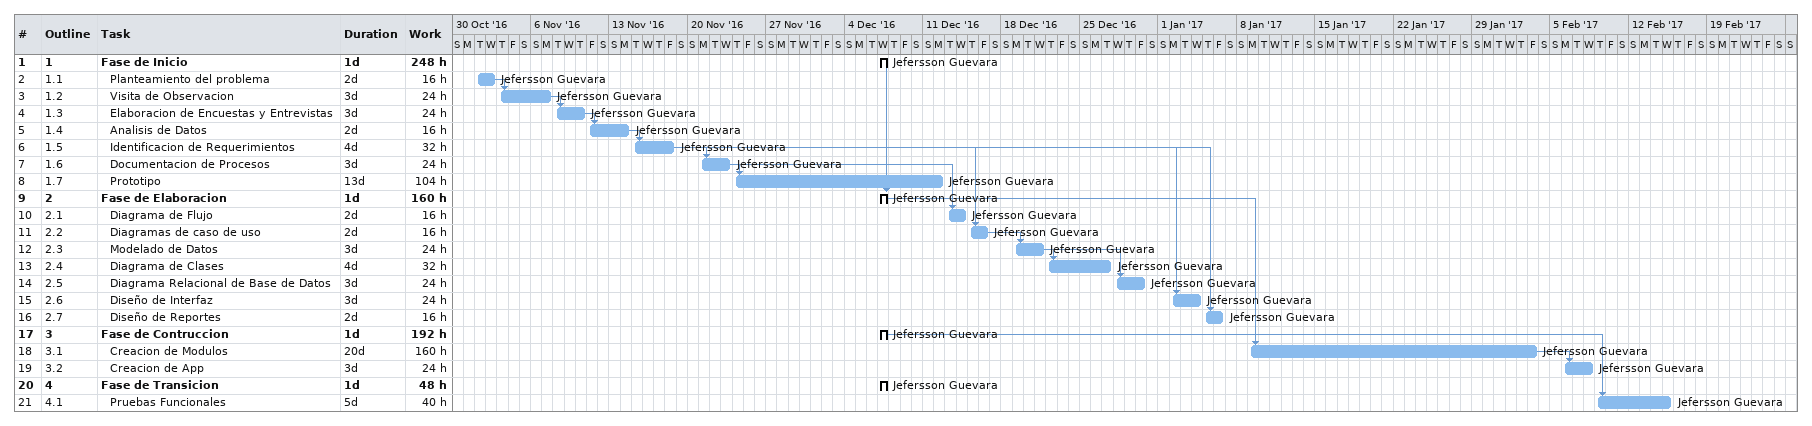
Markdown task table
| ID | WBS | Task | Duration | Start | Finish | Predecessors | Resources | Work (h) |
|---|---|---|---|---|---|---|---|---|
| 1 | 1 | **Fase de Inicio** | 1d | 2016-12-07 | 2016-12-07 |  | Jefersson Guevara | 248 |
| 2 | 1.1 | Planteamiento del problema | 2d | 2016-11-01 | 2016-11-02 |  | Jefersson Guevara | 16 |
| 3 | 1.2 | Visita de Observacion | 3d | 2016-11-03 | 2016-11-07 | 2 | Jefersson Guevara | 24 |
| 4 | 1.3 | Elaboracion de Encuestas y Entrevistas | 3d | 2016-11-08 | 2016-11-10 | 3 | Jefersson Guevara | 24 |
| 5 | 1.4 | Analisis de Datos | 2d | 2016-11-11 | 2016-11-14 | 4 | Jefersson Guevara | 16 |
| 6 | 1.5 | Identificacion de Requerimientos | 4d | 2016-11-15 | 2016-11-18 | 5 | Jefersson Guevara | 32 |
| 7 | 1.6 | Documentacion de Procesos | 3d | 2016-11-21 | 2016-11-23 | 6 | Jefersson Guevara | 24 |
| 8 | 1.7 | Prototipo | 13d | 2016-11-24 | 2016-12-12 | 7 | Jefersson Guevara | 104 |
| 9 | 2 | **Fase de Elaboracion** | 1d | 2016-12-07 | 2016-12-07 | 1 | Jefersson Guevara | 160 |
| 10 | 2.1 | Diagrama de Flujo | 2d | 2016-12-13 | 2016-12-14 | 7 | Jefersson Guevara | 16 |
| 11 | 2.2 | Diagramas de caso de uso | 2d | 2016-12-15 | 2016-12-16 | 6 | Jefersson Guevara | 16 |
| 12 | 2.3 | Modelado de Datos | 3d | 2016-12-19 | 2016-12-21 | 11 | Jefersson Guevara | 24 |
| 13 | 2.4 | Diagrama de Clases | 4d | 2016-12-22 | 2016-12-27 | 12 | Jefersson Guevara | 32 |
| 14 | 2.5 | Diagrama Relacional de Base de Datos | 3d | 2016-12-28 | 2016-12-30 | 12 | Jefersson Guevara | 24 |
| 15 | 2.6 | Diseño de Interfaz | 3d | 2017-01-02 | 2017-01-04 | 6 | Jefersson Guevara | 24 |
| 16 | 2.7 | Diseño de Reportes | 2d | 2017-01-05 | 2017-01-06 | 6 | Jefersson Guevara | 16 |
| 17 | 3 | **Fase de Contruccion** | 1d | 2016-12-07 | 2016-12-07 |  | Jefersson Guevara | 192 |
| 18 | 3.1 | Creacion de Modulos | 20d | 2017-01-09 | 2017-02-03 | 9 | Jefersson Guevara | 160 |
| 19 | 3.2 | Creacion de App | 3d | 2017-02-06 | 2017-02-08 | 18 | Jefersson Guevara | 24 |
| 20 | 4 | **Fase de Transicion** | 1d | 2016-12-07 | 2016-12-07 |  | Jefersson Guevara | 48 |
| 21 | 4.1 | Pruebas Funcionales | 5d | 2017-02-09 | 2017-02-15 | 17 | Jefersson Guevara | 40 |
